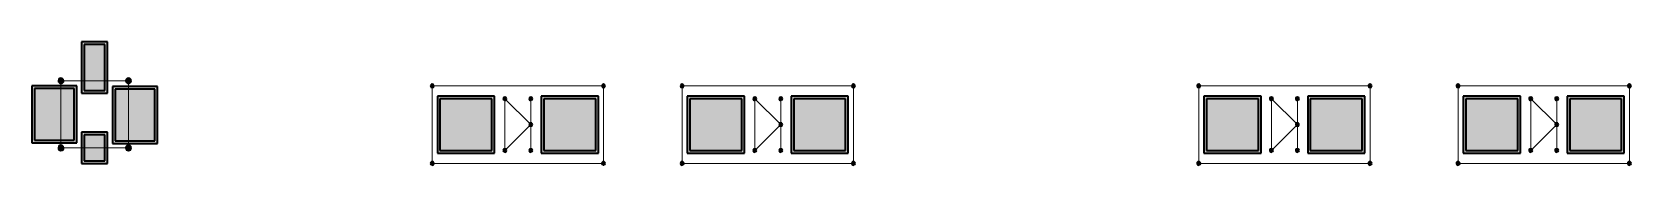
# Model space of a CAD drawing. Extents: x 219 to 547, y 65 to 70.
# Drawn here: x 282.6 to 344.2, y 65 to 69.7 of the extents above; entities that cross this region are included whole.
import ezdxf

# ---------------------------------------------------------------- set-up
doc = ezdxf.new("R2010")
doc.units = 0

msp = doc.modelspace()

# ---------------------------------------------------------------- linework, layer by layer
at = {"color": 216, "lineweight": 35, "ltscale": 0.02508}
for p, q in [((285.533, 69.723), (284.53, 69.723)), ((284.53, 67.742), (285.533, 67.742)), ((285.533, 66.226), (284.53, 66.226)), ((284.53, 65.023), (285.533, 65.023))]:
    msp.add_line(p, q, dxfattribs=at)
at = {"color": 216, "lineweight": 35, "ltscale": 0.04953}
for p, q in [((284.53, 69.723), (284.53, 67.742)), ((285.533, 67.742), (285.533, 69.723))]:
    msp.add_line(p, q, dxfattribs=at)
at = {"color": 1, "lineweight": 35, "ltscale": 0.02}
for p, q in [((285.431, 69.621), (284.631, 69.621)), ((284.631, 67.843), (285.431, 67.843)), ((285.431, 66.124), (284.631, 66.124)), ((284.631, 65.124), (285.431, 65.124))]:
    msp.add_line(p, q, dxfattribs=at)
at = {"color": 1, "lineweight": 35, "ltscale": 0.04445}
for p, q in [((284.631, 69.621), (284.631, 67.843)), ((285.431, 67.843), (285.431, 69.621))]:
    msp.add_line(p, q, dxfattribs=at)
at = {"color": 8, "lineweight": 35, "ltscale": 0.02}
for p, q in [((285.431, 69.621), (284.631, 69.621)), ((284.631, 67.843), (285.431, 67.843)), ((285.431, 66.124), (284.631, 66.124)), ((284.631, 65.124), (285.431, 65.124))]:
    msp.add_line(p, q, dxfattribs=at)
at = {"color": 8, "lineweight": 35, "ltscale": 0.04445}
for p, q in [((284.631, 69.621), (284.631, 67.843)), ((285.431, 67.843), (285.431, 69.621))]:
    msp.add_line(p, q, dxfattribs=at)
at = {"color": 216, "lineweight": 35, "ltscale": 0.04318}
for p, q in [((284.346, 68.021), (282.618, 68.021)), ((287.454, 67.996), (285.726, 67.996)), ((282.618, 65.818), (284.346, 65.818)), ((285.726, 65.793), (287.454, 65.793))]:
    msp.add_line(p, q, dxfattribs=at)
at = {"color": 216, "lineweight": 35, "ltscale": 0.05508}
for p, q in [((282.618, 68.021), (282.618, 65.818)), ((284.346, 65.818), (284.346, 68.021)), ((285.726, 67.996), (285.726, 65.793)), ((287.454, 65.793), (287.454, 67.996)), ((300.44, 67.624), (298.237, 67.624)), ((298.237, 67.624), (298.237, 65.421)), ((300.44, 65.421), (300.44, 67.624)), ((304.44, 67.624), (302.237, 67.624)), ((302.237, 67.624), (302.237, 65.421)), ((304.44, 65.421), (304.44, 67.624)), ((310.07, 67.624), (307.866, 67.624)), ((307.866, 67.624), (307.866, 65.421)), ((310.07, 65.421), (310.07, 67.624)), ((314.07, 67.624), (311.866, 67.624)), ((311.866, 67.624), (311.866, 65.421)), ((314.07, 65.421), (314.07, 67.624)), ((329.972, 67.624), (327.769, 67.624)), ((327.769, 67.624), (327.769, 65.421)), ((329.972, 65.421), (329.972, 67.624)), ((333.972, 67.624), (331.769, 67.624)), ((331.769, 67.624), (331.769, 65.421)), ((333.972, 65.421), (333.972, 67.624)), ((339.965, 67.624), (337.762, 67.624)), ((337.762, 67.624), (337.762, 65.421)), ((339.965, 65.421), (339.965, 67.624)), ((343.965, 67.624), (341.762, 67.624)), ((341.762, 67.624), (341.762, 65.421)), ((343.965, 65.421), (343.965, 67.624)), ((298.237, 65.421), (300.44, 65.421)), ((302.237, 65.421), (304.44, 65.421)), ((307.866, 65.421), (310.07, 65.421)), ((311.866, 65.421), (314.07, 65.421)), ((327.769, 65.421), (329.972, 65.421)), ((331.769, 65.421), (333.972, 65.421)), ((337.762, 65.421), (339.965, 65.421)), ((341.762, 65.421), (343.965, 65.421))]:
    msp.add_line(p, q, dxfattribs=at)
at = {"color": 1, "lineweight": 35, "ltscale": 0.0381}
for p, q in [((284.244, 67.92), (282.72, 67.92)), ((287.352, 67.894), (285.828, 67.894)), ((282.72, 65.92), (284.244, 65.92)), ((285.828, 65.894), (287.352, 65.894))]:
    msp.add_line(p, q, dxfattribs=at)
at = {"color": 1, "lineweight": 35, "ltscale": 0.05}
for p, q in [((282.72, 67.92), (282.72, 65.92)), ((284.244, 65.92), (284.244, 67.92)), ((285.828, 67.894), (285.828, 65.894)), ((287.352, 65.894), (287.352, 67.894)), ((300.338, 67.523), (298.338, 67.523)), ((298.338, 67.523), (298.338, 65.523)), ((300.338, 65.523), (300.338, 67.523)), ((304.338, 67.523), (302.338, 67.523)), ((302.338, 67.523), (302.338, 65.523)), ((304.338, 65.523), (304.338, 67.523)), ((309.968, 67.523), (307.968, 67.523)), ((307.968, 67.523), (307.968, 65.523)), ((309.968, 65.523), (309.968, 67.523)), ((313.968, 67.523), (311.968, 67.523)), ((311.968, 67.523), (311.968, 65.523)), ((313.968, 65.523), (313.968, 67.523)), ((329.871, 67.523), (327.871, 67.523)), ((327.871, 67.523), (327.871, 65.523)), ((329.871, 65.523), (329.871, 67.523)), ((333.871, 67.523), (331.871, 67.523)), ((331.871, 67.523), (331.871, 65.523)), ((333.871, 65.523), (333.871, 67.523)), ((339.863, 67.523), (337.863, 67.523)), ((337.863, 67.523), (337.863, 65.523)), ((339.863, 65.523), (339.863, 67.523)), ((343.863, 67.523), (341.863, 67.523)), ((341.863, 67.523), (341.863, 65.523)), ((343.863, 65.523), (343.863, 67.523)), ((298.338, 65.523), (300.338, 65.523)), ((302.338, 65.523), (304.338, 65.523)), ((307.968, 65.523), (309.968, 65.523)), ((311.968, 65.523), (313.968, 65.523)), ((327.871, 65.523), (329.871, 65.523)), ((331.871, 65.523), (333.871, 65.523)), ((337.863, 65.523), (339.863, 65.523)), ((341.863, 65.523), (343.863, 65.523))]:
    msp.add_line(p, q, dxfattribs=at)
at = {"color": 8, "lineweight": 35, "ltscale": 0.0381}
for p, q in [((284.244, 67.92), (282.72, 67.92)), ((287.352, 67.894), (285.828, 67.894)), ((282.72, 65.92), (284.244, 65.92)), ((285.828, 65.894), (287.352, 65.894))]:
    msp.add_line(p, q, dxfattribs=at)
at = {"color": 8, "lineweight": 35, "ltscale": 0.05}
for p, q in [((282.72, 67.92), (282.72, 65.92)), ((284.244, 65.92), (284.244, 67.92)), ((285.828, 67.894), (285.828, 65.894)), ((287.352, 65.894), (287.352, 67.894)), ((300.338, 67.523), (298.338, 67.523)), ((298.338, 67.523), (298.338, 65.523)), ((300.338, 65.523), (300.338, 67.523)), ((304.338, 67.523), (302.338, 67.523)), ((302.338, 67.523), (302.338, 65.523)), ((304.338, 65.523), (304.338, 67.523)), ((309.968, 67.523), (307.968, 67.523)), ((307.968, 67.523), (307.968, 65.523)), ((309.968, 65.523), (309.968, 67.523)), ((313.968, 67.523), (311.968, 67.523)), ((311.968, 67.523), (311.968, 65.523)), ((313.968, 65.523), (313.968, 67.523)), ((329.871, 67.523), (327.871, 67.523)), ((327.871, 67.523), (327.871, 65.523)), ((329.871, 65.523), (329.871, 67.523)), ((333.871, 67.523), (331.871, 67.523)), ((331.871, 67.523), (331.871, 65.523)), ((333.871, 65.523), (333.871, 67.523)), ((339.863, 67.523), (337.863, 67.523)), ((337.863, 67.523), (337.863, 65.523)), ((339.863, 65.523), (339.863, 67.523)), ((343.863, 67.523), (341.863, 67.523)), ((341.863, 67.523), (341.863, 65.523)), ((343.863, 65.523), (343.863, 67.523)), ((298.338, 65.523), (300.338, 65.523)), ((302.338, 65.523), (304.338, 65.523)), ((307.968, 65.523), (309.968, 65.523)), ((311.968, 65.523), (313.968, 65.523)), ((327.871, 65.523), (329.871, 65.523)), ((331.871, 65.523), (333.871, 65.523)), ((337.863, 65.523), (339.863, 65.523)), ((341.863, 65.523), (343.863, 65.523))]:
    msp.add_line(p, q, dxfattribs=at)
at = {"color": 2, "lineweight": 35, "ltscale": 0.002541}
for p, q in [((283.736, 68.224), (283.634, 68.224)), ((283.634, 68.224), (283.736, 68.224)), ((283.736, 68.224), (283.634, 68.224)), ((283.634, 68.224), (283.736, 68.224)), ((286.438, 68.224), (286.336, 68.224)), ((286.336, 68.224), (286.438, 68.224)), ((286.438, 68.224), (286.336, 68.224)), ((286.336, 68.224), (286.438, 68.224)), ((283.736, 65.624), (283.634, 65.624)), ((283.634, 65.624), (283.736, 65.624)), ((283.736, 65.624), (283.634, 65.624)), ((283.634, 65.624), (283.736, 65.624)), ((286.438, 65.624), (286.336, 65.624)), ((286.336, 65.624), (286.438, 65.624)), ((286.438, 65.624), (286.336, 65.624)), ((286.336, 65.624), (286.438, 65.624))]:
    msp.add_line(p, q, dxfattribs=at)
at = {"color": 2, "lineweight": 13, "ltscale": 0.065}
for p, q in [((283.736, 65.624), (283.736, 68.224)), ((286.336, 65.624), (286.336, 68.224))]:
    msp.add_line(p, q, dxfattribs=at)
at = {"color": 2, "lineweight": 35, "ltscale": 0.00254}
for p, q in [((283.838, 68.224), (283.736, 68.224)), ((283.736, 68.224), (283.838, 68.224)), ((283.838, 68.224), (283.736, 68.224)), ((283.736, 68.224), (283.838, 68.224)), ((286.336, 68.224), (286.234, 68.224)), ((286.234, 68.224), (286.336, 68.224)), ((286.336, 68.224), (286.234, 68.224)), ((286.234, 68.224), (286.336, 68.224)), ((283.838, 65.624), (283.736, 65.624)), ((283.736, 65.624), (283.838, 65.624)), ((283.838, 65.624), (283.736, 65.624)), ((283.736, 65.624), (283.838, 65.624)), ((286.336, 65.624), (286.234, 65.624)), ((286.234, 65.624), (286.336, 65.624)), ((286.336, 65.624), (286.234, 65.624)), ((286.234, 65.624), (286.336, 65.624))]:
    msp.add_line(p, q, dxfattribs=at)
at = {"color": 2, "lineweight": 13, "ltscale": 0.064999}
for p, q in [((286.336, 68.224), (283.736, 68.224)), ((286.336, 65.624), (283.736, 65.624))]:
    msp.add_line(p, q, dxfattribs=at)
at = {"color": 2, "lineweight": 35, "ltscale": 0.001588}
for p, q in [((298.038, 68.023), (297.975, 68.023)), ((297.975, 68.023), (298.038, 68.023)), ((298.038, 68.023), (297.975, 68.023)), ((297.975, 68.023), (298.038, 68.023)), ((304.638, 68.023), (304.575, 68.023)), ((304.575, 68.023), (304.638, 68.023)), ((304.638, 68.023), (304.575, 68.023)), ((304.575, 68.023), (304.638, 68.023)), ((304.702, 68.023), (304.638, 68.023)), ((304.638, 68.023), (304.702, 68.023)), ((304.702, 68.023), (304.638, 68.023)), ((304.638, 68.023), (304.702, 68.023)), ((307.668, 68.023), (307.605, 68.023)), ((307.605, 68.023), (307.668, 68.023)), ((307.668, 68.023), (307.605, 68.023)), ((307.605, 68.023), (307.668, 68.023)), ((314.268, 68.023), (314.205, 68.023)), ((314.205, 68.023), (314.268, 68.023)), ((314.268, 68.023), (314.205, 68.023)), ((314.205, 68.023), (314.268, 68.023)), ((314.332, 68.023), (314.268, 68.023)), ((314.268, 68.023), (314.332, 68.023)), ((314.332, 68.023), (314.268, 68.023)), ((314.268, 68.023), (314.332, 68.023)), ((327.571, 68.023), (327.507, 68.023)), ((327.507, 68.023), (327.571, 68.023)), ((327.571, 68.023), (327.507, 68.023)), ((327.507, 68.023), (327.571, 68.023)), ((334.171, 68.023), (334.107, 68.023)), ((334.107, 68.023), (334.171, 68.023)), ((334.171, 68.023), (334.107, 68.023)), ((334.107, 68.023), (334.171, 68.023)), ((334.234, 68.023), (334.171, 68.023)), ((334.171, 68.023), (334.234, 68.023)), ((334.234, 68.023), (334.171, 68.023)), ((334.171, 68.023), (334.234, 68.023)), ((337.563, 68.023), (337.5, 68.023)), ((337.5, 68.023), (337.563, 68.023)), ((337.563, 68.023), (337.5, 68.023)), ((337.5, 68.023), (337.563, 68.023)), ((344.163, 68.023), (344.1, 68.023)), ((344.1, 68.023), (344.163, 68.023)), ((344.163, 68.023), (344.1, 68.023)), ((344.1, 68.023), (344.163, 68.023)), ((344.227, 68.023), (344.163, 68.023)), ((344.163, 68.023), (344.227, 68.023)), ((344.227, 68.023), (344.163, 68.023)), ((344.163, 68.023), (344.227, 68.023)), ((300.838, 67.523), (300.775, 67.523)), ((300.775, 67.523), (300.838, 67.523)), ((300.838, 67.523), (300.775, 67.523)), ((300.775, 67.523), (300.838, 67.523)), ((300.902, 67.523), (300.838, 67.523)), ((300.838, 67.523), (300.902, 67.523)), ((300.902, 67.523), (300.838, 67.523)), ((300.838, 67.523), (300.902, 67.523)), ((301.838, 67.523), (301.775, 67.523)), ((301.775, 67.523), (301.838, 67.523)), ((301.902, 67.523), (301.838, 67.523)), ((301.838, 67.523), (301.902, 67.523)), ((310.468, 67.523), (310.405, 67.523)), ((310.405, 67.523), (310.468, 67.523)), ((310.468, 67.523), (310.405, 67.523)), ((310.405, 67.523), (310.468, 67.523)), ((310.532, 67.523), (310.468, 67.523)), ((310.468, 67.523), (310.532, 67.523)), ((310.532, 67.523), (310.468, 67.523)), ((310.468, 67.523), (310.532, 67.523)), ((311.468, 67.523), (311.405, 67.523)), ((311.405, 67.523), (311.468, 67.523)), ((311.532, 67.523), (311.468, 67.523)), ((311.468, 67.523), (311.532, 67.523)), ((330.371, 67.523), (330.307, 67.523)), ((330.307, 67.523), (330.371, 67.523)), ((330.371, 67.523), (330.307, 67.523)), ((330.307, 67.523), (330.371, 67.523)), ((330.434, 67.523), (330.371, 67.523)), ((330.371, 67.523), (330.434, 67.523)), ((330.434, 67.523), (330.371, 67.523)), ((330.371, 67.523), (330.434, 67.523)), ((331.371, 67.523), (331.307, 67.523)), ((331.307, 67.523), (331.371, 67.523)), ((331.434, 67.523), (331.371, 67.523)), ((331.371, 67.523), (331.434, 67.523)), ((340.363, 67.523), (340.3, 67.523)), ((340.3, 67.523), (340.363, 67.523)), ((340.363, 67.523), (340.3, 67.523)), ((340.3, 67.523), (340.363, 67.523)), ((340.427, 67.523), (340.363, 67.523)), ((340.363, 67.523), (340.427, 67.523)), ((340.427, 67.523), (340.363, 67.523)), ((340.363, 67.523), (340.427, 67.523)), ((341.363, 67.523), (341.3, 67.523)), ((341.3, 67.523), (341.363, 67.523)), ((341.427, 67.523), (341.363, 67.523)), ((341.363, 67.523), (341.427, 67.523)), ((301.838, 66.523), (301.775, 66.523)), ((301.775, 66.523), (301.838, 66.523)), ((301.838, 66.523), (301.775, 66.523)), ((301.775, 66.523), (301.838, 66.523)), ((301.902, 66.523), (301.838, 66.523)), ((301.838, 66.523), (301.902, 66.523)), ((301.902, 66.523), (301.838, 66.523)), ((301.838, 66.523), (301.902, 66.523)), ((311.468, 66.523), (311.405, 66.523)), ((311.405, 66.523), (311.468, 66.523)), ((311.468, 66.523), (311.405, 66.523)), ((311.405, 66.523), (311.468, 66.523)), ((311.532, 66.523), (311.468, 66.523)), ((311.468, 66.523), (311.532, 66.523)), ((311.532, 66.523), (311.468, 66.523)), ((311.468, 66.523), (311.532, 66.523)), ((331.371, 66.523), (331.307, 66.523)), ((331.307, 66.523), (331.371, 66.523)), ((331.371, 66.523), (331.307, 66.523)), ((331.307, 66.523), (331.371, 66.523)), ((331.434, 66.523), (331.371, 66.523)), ((331.371, 66.523), (331.434, 66.523)), ((331.434, 66.523), (331.371, 66.523)), ((331.371, 66.523), (331.434, 66.523)), ((341.363, 66.523), (341.3, 66.523)), ((341.3, 66.523), (341.363, 66.523)), ((341.363, 66.523), (341.3, 66.523)), ((341.3, 66.523), (341.363, 66.523)), ((341.427, 66.523), (341.363, 66.523)), ((341.363, 66.523), (341.427, 66.523)), ((341.427, 66.523), (341.363, 66.523)), ((341.363, 66.523), (341.427, 66.523)), ((300.838, 65.523), (300.775, 65.523)), ((300.775, 65.523), (300.838, 65.523)), ((300.838, 65.523), (300.775, 65.523)), ((300.775, 65.523), (300.838, 65.523)), ((300.902, 65.523), (300.838, 65.523)), ((300.838, 65.523), (300.902, 65.523)), ((300.902, 65.523), (300.838, 65.523)), ((300.838, 65.523), (300.902, 65.523)), ((301.838, 65.523), (301.775, 65.523)), ((301.775, 65.523), (301.838, 65.523)), ((301.902, 65.523), (301.838, 65.523)), ((301.838, 65.523), (301.902, 65.523)), ((310.468, 65.523), (310.405, 65.523)), ((310.405, 65.523), (310.468, 65.523)), ((310.468, 65.523), (310.405, 65.523)), ((310.405, 65.523), (310.468, 65.523)), ((310.532, 65.523), (310.468, 65.523)), ((310.468, 65.523), (310.532, 65.523)), ((310.532, 65.523), (310.468, 65.523)), ((310.468, 65.523), (310.532, 65.523)), ((311.468, 65.523), (311.405, 65.523)), ((311.405, 65.523), (311.468, 65.523)), ((311.532, 65.523), (311.468, 65.523)), ((311.468, 65.523), (311.532, 65.523)), ((330.371, 65.523), (330.307, 65.523)), ((330.307, 65.523), (330.371, 65.523)), ((330.371, 65.523), (330.307, 65.523)), ((330.307, 65.523), (330.371, 65.523)), ((330.434, 65.523), (330.371, 65.523)), ((330.371, 65.523), (330.434, 65.523)), ((330.434, 65.523), (330.371, 65.523)), ((330.371, 65.523), (330.434, 65.523)), ((331.371, 65.523), (331.307, 65.523)), ((331.307, 65.523), (331.371, 65.523)), ((331.434, 65.523), (331.371, 65.523)), ((331.371, 65.523), (331.434, 65.523)), ((340.363, 65.523), (340.3, 65.523)), ((340.3, 65.523), (340.363, 65.523)), ((340.363, 65.523), (340.3, 65.523)), ((340.3, 65.523), (340.363, 65.523)), ((340.427, 65.523), (340.363, 65.523)), ((340.363, 65.523), (340.427, 65.523)), ((340.427, 65.523), (340.363, 65.523)), ((340.363, 65.523), (340.427, 65.523)), ((341.363, 65.523), (341.3, 65.523)), ((341.3, 65.523), (341.363, 65.523)), ((341.427, 65.523), (341.363, 65.523)), ((341.363, 65.523), (341.427, 65.523)), ((298.038, 65.023), (297.975, 65.023)), ((297.975, 65.023), (298.038, 65.023)), ((298.038, 65.023), (297.975, 65.023)), ((297.975, 65.023), (298.038, 65.023)), ((304.638, 65.023), (304.575, 65.023)), ((304.575, 65.023), (304.638, 65.023)), ((304.638, 65.023), (304.575, 65.023)), ((304.575, 65.023), (304.638, 65.023)), ((304.702, 65.023), (304.638, 65.023)), ((304.638, 65.023), (304.702, 65.023)), ((304.702, 65.023), (304.638, 65.023)), ((304.638, 65.023), (304.702, 65.023)), ((307.668, 65.023), (307.605, 65.023)), ((307.605, 65.023), (307.668, 65.023)), ((307.668, 65.023), (307.605, 65.023)), ((307.605, 65.023), (307.668, 65.023)), ((314.268, 65.023), (314.205, 65.023)), ((314.205, 65.023), (314.268, 65.023)), ((314.268, 65.023), (314.205, 65.023)), ((314.205, 65.023), (314.268, 65.023)), ((314.332, 65.023), (314.268, 65.023)), ((314.268, 65.023), (314.332, 65.023)), ((314.332, 65.023), (314.268, 65.023)), ((314.268, 65.023), (314.332, 65.023)), ((327.571, 65.023), (327.507, 65.023)), ((327.507, 65.023), (327.571, 65.023)), ((327.571, 65.023), (327.507, 65.023)), ((327.507, 65.023), (327.571, 65.023)), ((334.171, 65.023), (334.107, 65.023)), ((334.107, 65.023), (334.171, 65.023)), ((334.171, 65.023), (334.107, 65.023)), ((334.107, 65.023), (334.171, 65.023)), ((334.234, 65.023), (334.171, 65.023)), ((334.171, 65.023), (334.234, 65.023)), ((334.234, 65.023), (334.171, 65.023)), ((334.171, 65.023), (334.234, 65.023)), ((337.563, 65.023), (337.5, 65.023)), ((337.5, 65.023), (337.563, 65.023)), ((337.563, 65.023), (337.5, 65.023)), ((337.5, 65.023), (337.563, 65.023)), ((344.163, 65.023), (344.1, 65.023)), ((344.1, 65.023), (344.163, 65.023)), ((344.163, 65.023), (344.1, 65.023)), ((344.1, 65.023), (344.163, 65.023)), ((344.227, 65.023), (344.163, 65.023)), ((344.163, 65.023), (344.227, 65.023)), ((344.227, 65.023), (344.163, 65.023)), ((344.163, 65.023), (344.227, 65.023))]:
    msp.add_line(p, q, dxfattribs=at)
at = {"color": 2, "lineweight": 13, "ltscale": 0.075}
for p, q in [((298.038, 68.023), (298.038, 65.023)), ((304.638, 68.023), (304.638, 65.023)), ((307.668, 68.023), (307.668, 65.023)), ((314.268, 68.023), (314.268, 65.023)), ((327.571, 68.023), (327.571, 65.023)), ((334.171, 68.023), (334.171, 65.023)), ((337.563, 65.023), (337.563, 68.023)), ((344.163, 65.023), (344.163, 68.023))]:
    msp.add_line(p, q, dxfattribs=at)
at = {"color": 2, "lineweight": 35, "ltscale": 0.001587}
for p, q in [((298.102, 68.023), (298.038, 68.023)), ((298.038, 68.023), (298.102, 68.023)), ((298.102, 68.023), (298.038, 68.023)), ((298.038, 68.023), (298.102, 68.023)), ((307.732, 68.023), (307.668, 68.023)), ((307.668, 68.023), (307.732, 68.023)), ((307.732, 68.023), (307.668, 68.023)), ((307.668, 68.023), (307.732, 68.023)), ((327.634, 68.023), (327.571, 68.023)), ((327.571, 68.023), (327.634, 68.023)), ((327.634, 68.023), (327.571, 68.023)), ((327.571, 68.023), (327.634, 68.023)), ((337.627, 68.023), (337.563, 68.023)), ((337.563, 68.023), (337.627, 68.023)), ((337.627, 68.023), (337.563, 68.023)), ((337.563, 68.023), (337.627, 68.023)), ((298.102, 65.023), (298.038, 65.023)), ((298.038, 65.023), (298.102, 65.023)), ((298.102, 65.023), (298.038, 65.023)), ((298.038, 65.023), (298.102, 65.023)), ((307.732, 65.023), (307.668, 65.023)), ((307.668, 65.023), (307.732, 65.023)), ((307.732, 65.023), (307.668, 65.023)), ((307.668, 65.023), (307.732, 65.023)), ((327.634, 65.023), (327.571, 65.023)), ((327.571, 65.023), (327.634, 65.023)), ((327.634, 65.023), (327.571, 65.023)), ((327.571, 65.023), (327.634, 65.023)), ((337.627, 65.023), (337.563, 65.023)), ((337.563, 65.023), (337.627, 65.023)), ((337.627, 65.023), (337.563, 65.023)), ((337.563, 65.023), (337.627, 65.023))]:
    msp.add_line(p, q, dxfattribs=at)
at = {"color": 2, "lineweight": 13, "ltscale": 0.164999}
for p, q in [((304.638, 68.023), (298.038, 68.023)), ((307.668, 68.023), (314.268, 68.023)), ((334.171, 68.023), (327.571, 68.023)), ((337.563, 68.023), (344.163, 68.023)), ((304.638, 65.023), (298.038, 65.023)), ((307.668, 65.023), (314.268, 65.023)), ((334.171, 65.023), (327.571, 65.023)), ((337.563, 65.023), (344.163, 65.023))]:
    msp.add_line(p, q, dxfattribs=at)
at = {"color": 2, "lineweight": 13, "ltscale": 0.05}
for p, q in [((300.838, 67.523), (300.838, 65.523)), ((301.838, 67.523), (301.838, 65.523)), ((310.468, 67.523), (310.468, 65.523)), ((311.468, 67.523), (311.468, 65.523)), ((330.371, 67.523), (330.371, 65.523)), ((331.371, 67.523), (331.371, 65.523)), ((340.363, 65.523), (340.363, 67.523)), ((341.363, 65.523), (341.363, 67.523))]:
    msp.add_line(p, q, dxfattribs=at)
at = {"color": 2, "lineweight": 13, "ltscale": 0.035355}
for p, q in [((301.838, 66.523), (300.838, 67.523)), ((310.468, 67.523), (311.468, 66.523)), ((331.371, 66.523), (330.371, 67.523)), ((340.363, 67.523), (341.363, 66.523)), ((301.838, 66.523), (300.838, 65.523)), ((311.468, 66.523), (310.468, 65.523)), ((331.371, 66.523), (330.371, 65.523)), ((340.363, 65.523), (341.363, 66.523))]:
    msp.add_line(p, q, dxfattribs=at)
at = {"color": 216, "lineweight": 35, "ltscale": 0.03008}
for p, q in [((284.53, 66.226), (284.53, 65.023)), ((285.533, 65.023), (285.533, 66.226))]:
    msp.add_line(p, q, dxfattribs=at)
at = {"color": 1, "lineweight": 35, "ltscale": 0.025}
for p, q in [((284.631, 66.124), (284.631, 65.124)), ((285.431, 65.124), (285.431, 66.124))]:
    msp.add_line(p, q, dxfattribs=at)
at = {"color": 8, "lineweight": 35, "ltscale": 0.025}
for p, q in [((284.631, 66.124), (284.631, 65.124)), ((285.431, 65.124), (285.431, 66.124))]:
    msp.add_line(p, q, dxfattribs=at)
at = {"color": 2, "lineweight": 35}
for centre, radius, start, end in [((283.736, 68.224), 0.102, 0, 180.00001), ((283.736, 68.224), 0.102, 0, 180.00001), ((283.736, 68.224), 0.102, 180.00001, 360), ((283.736, 68.224), 0.102, 180.00001, 360), ((286.336, 68.224), 0.102, 0, 180.00001), ((286.336, 68.224), 0.102, 0, 180.00001), ((286.336, 68.224), 0.102, 180.00001, 360), ((286.336, 68.224), 0.102, 180.00001, 360), ((298.038, 68.023), 0.0635, 0, 180.00001), ((298.038, 68.023), 0.0635, 0, 180.00001), ((298.038, 68.023), 0.0635, 180.00001, 360), ((298.038, 68.023), 0.0635, 180.00001, 360), ((304.638, 68.023), 0.0635, 0, 180.00001), ((304.638, 68.023), 0.0635, 0, 180.00001), ((304.638, 68.023), 0.0635, 180.00001, 360), ((304.638, 68.023), 0.0635, 180.00001, 360), ((307.668, 68.023), 0.0635, 0, 180.00001), ((307.668, 68.023), 0.0635, 0, 180.00001), ((307.668, 68.023), 0.0635, 180.00001, 360), ((307.668, 68.023), 0.0635, 180.00001, 360), ((314.268, 68.023), 0.0635, 0, 180.00001), ((314.268, 68.023), 0.0635, 0, 180.00001), ((314.268, 68.023), 0.0635, 180.00001, 360), ((314.268, 68.023), 0.0635, 180.00001, 360), ((327.571, 68.023), 0.0635, 0, 180.00001), ((327.571, 68.023), 0.0635, 0, 180.00001), ((327.571, 68.023), 0.0635, 180.00001, 360), ((327.571, 68.023), 0.0635, 180.00001, 360), ((334.171, 68.023), 0.0635, 0, 180.00001), ((334.171, 68.023), 0.0635, 0, 180.00001), ((334.171, 68.023), 0.0635, 180.00001, 360), ((334.171, 68.023), 0.0635, 180.00001, 360), ((337.563, 68.023), 0.0635, 0, 180.00001), ((337.563, 68.023), 0.0635, 0, 180.00001), ((337.563, 68.023), 0.0635, 180.00001, 360), ((337.563, 68.023), 0.0635, 180.00001, 360), ((344.163, 68.023), 0.0635, 0, 180.00001), ((344.163, 68.023), 0.0635, 0, 180.00001), ((344.163, 68.023), 0.0635, 180.00001, 360), ((344.163, 68.023), 0.0635, 180.00001, 360), ((300.838, 67.523), 0.0635, 0, 180.00001), ((300.838, 67.523), 0.0635, 0, 180.00001), ((300.838, 67.523), 0.0635, 180.00001, 360), ((300.838, 67.523), 0.0635, 180.00001, 360), ((301.838, 67.523), 0.0635, 0, 180.00001), ((301.838, 67.523), 0.0635, 180.00001, 360), ((310.468, 67.523), 0.0635, 0, 180.00001), ((310.468, 67.523), 0.0635, 0, 180.00001), ((310.468, 67.523), 0.0635, 180.00001, 360), ((310.468, 67.523), 0.0635, 180.00001, 360), ((311.468, 67.523), 0.0635, 0, 180.00001), ((311.468, 67.523), 0.0635, 180.00001, 360), ((330.371, 67.523), 0.0635, 0, 180.00001), ((330.371, 67.523), 0.0635, 0, 180.00001), ((330.371, 67.523), 0.0635, 180.00001, 360), ((330.371, 67.523), 0.0635, 180.00001, 360), ((331.371, 67.523), 0.0635, 0, 180.00001), ((331.371, 67.523), 0.0635, 180.00001, 360), ((340.363, 67.523), 0.0635, 0, 180.00001), ((340.363, 67.523), 0.0635, 0, 180.00001), ((340.363, 67.523), 0.0635, 180.00001, 360), ((340.363, 67.523), 0.0635, 180.00001, 360), ((341.363, 67.523), 0.0635, 0, 180.00001), ((341.363, 67.523), 0.0635, 180.00001, 360), ((301.838, 66.523), 0.0635, 0, 180.00001), ((301.838, 66.523), 0.0635, 0, 180.00001), ((311.468, 66.523), 0.0635, 0, 180.00001), ((311.468, 66.523), 0.0635, 0, 180.00001), ((331.371, 66.523), 0.0635, 0, 180.00001), ((331.371, 66.523), 0.0635, 0, 180.00001), ((341.363, 66.523), 0.0635, 0, 180.00001), ((341.363, 66.523), 0.0635, 0, 180.00001), ((301.838, 66.523), 0.0635, 180.00001, 0.00001), ((301.838, 66.523), 0.0635, 180.00001, 0.00001), ((311.468, 66.523), 0.0635, 180.00001, 0.00001), ((311.468, 66.523), 0.0635, 180.00001, 0.00001), ((331.371, 66.523), 0.0635, 180.00001, 0.00001), ((331.371, 66.523), 0.0635, 180.00001, 0.00001), ((341.363, 66.523), 0.0635, 180.00001, 0.00001), ((341.363, 66.523), 0.0635, 180.00001, 0.00001), ((283.736, 65.624), 0.102, 0, 180.00001), ((283.736, 65.624), 0.102, 0, 180.00001), ((283.736, 65.624), 0.102, 180.00001, 360), ((283.736, 65.624), 0.102, 180.00001, 360), ((286.336, 65.624), 0.102, 0, 180.00001), ((286.336, 65.624), 0.102, 0, 180.00001), ((286.336, 65.624), 0.102, 180.00001, 360), ((286.336, 65.624), 0.102, 180.00001, 360), ((300.838, 65.523), 0.0635, 0, 180.00001), ((300.838, 65.523), 0.0635, 0, 180.00001), ((300.838, 65.523), 0.0635, 180.00001, 360), ((300.838, 65.523), 0.0635, 180.00001, 360), ((301.838, 65.523), 0.0635, 0, 180.00001), ((301.838, 65.523), 0.0635, 180.00001, 360), ((310.468, 65.523), 0.0635, 0, 180.00001), ((310.468, 65.523), 0.0635, 0, 180.00001), ((310.468, 65.523), 0.0635, 180.00001, 360), ((310.468, 65.523), 0.0635, 180.00001, 360), ((311.468, 65.523), 0.0635, 0, 180.00001), ((311.468, 65.523), 0.0635, 180.00001, 360), ((330.371, 65.523), 0.0635, 0, 180.00001), ((330.371, 65.523), 0.0635, 0, 180.00001), ((330.371, 65.523), 0.0635, 180.00001, 360), ((330.371, 65.523), 0.0635, 180.00001, 360), ((331.371, 65.523), 0.0635, 0, 180.00001), ((331.371, 65.523), 0.0635, 180.00001, 360), ((340.363, 65.523), 0.0635, 0, 180.00001), ((340.363, 65.523), 0.0635, 0, 180.00001), ((340.363, 65.523), 0.0635, 180.00001, 360), ((340.363, 65.523), 0.0635, 180.00001, 360), ((341.363, 65.523), 0.0635, 0, 180.00001), ((341.363, 65.523), 0.0635, 180.00001, 360), ((298.038, 65.023), 0.0635, 0, 180.00001), ((298.038, 65.023), 0.0635, 0, 180.00001), ((298.038, 65.023), 0.0635, 180.00001, 360), ((298.038, 65.023), 0.0635, 180.00001, 360), ((304.638, 65.023), 0.0635, 0, 180.00001), ((304.638, 65.023), 0.0635, 0, 180.00001), ((304.638, 65.023), 0.0635, 180.00001, 360), ((304.638, 65.023), 0.0635, 180.00001, 360), ((307.668, 65.023), 0.0635, 0, 180.00001), ((307.668, 65.023), 0.0635, 0, 180.00001), ((307.668, 65.023), 0.0635, 180.00001, 360), ((307.668, 65.023), 0.0635, 180.00001, 360), ((314.268, 65.023), 0.0635, 0, 180.00001), ((314.268, 65.023), 0.0635, 0, 180.00001), ((314.268, 65.023), 0.0635, 180.00001, 360), ((314.268, 65.023), 0.0635, 180.00001, 360), ((327.571, 65.023), 0.0635, 0, 180.00001), ((327.571, 65.023), 0.0635, 0, 180.00001), ((327.571, 65.023), 0.0635, 180.00001, 360), ((327.571, 65.023), 0.0635, 180.00001, 360), ((334.171, 65.023), 0.0635, 0, 180.00001), ((334.171, 65.023), 0.0635, 0, 180.00001), ((334.171, 65.023), 0.0635, 180.00001, 360), ((334.171, 65.023), 0.0635, 180.00001, 360), ((337.563, 65.023), 0.0635, 0, 180.00001), ((337.563, 65.023), 0.0635, 0, 180.00001), ((337.563, 65.023), 0.0635, 180.00001, 360), ((337.563, 65.023), 0.0635, 180.00001, 360), ((344.163, 65.023), 0.0635, 0, 180.00001), ((344.163, 65.023), 0.0635, 0, 180.00001), ((344.163, 65.023), 0.0635, 180.00001, 360), ((344.163, 65.023), 0.0635, 180.00001, 360)]:
    msp.add_arc(centre, radius, start, end, dxfattribs=at)
at = {"color": 216, "lineweight": 5}
for points in [[(285.533, 69.723), (284.53, 69.723), (285.533, 67.742), (284.53, 67.742)], [(284.346, 65.818), (284.346, 68.021), (282.618, 65.818), (282.618, 68.021)], [(287.454, 65.793), (287.454, 67.996), (285.726, 65.793), (285.726, 67.996)], [(298.237, 65.421), (300.44, 65.421), (298.237, 67.624), (300.44, 67.624)], [(302.237, 65.421), (304.44, 65.421), (302.237, 67.624), (304.44, 67.624)], [(307.866, 65.421), (310.07, 65.421), (307.866, 67.624), (310.07, 67.624)], [(311.866, 65.421), (314.07, 65.421), (311.866, 67.624), (314.07, 67.624)], [(327.769, 65.421), (329.972, 65.421), (327.769, 67.624), (329.972, 67.624)], [(331.769, 65.421), (333.972, 65.421), (331.769, 67.624), (333.972, 67.624)], [(337.762, 65.421), (339.965, 65.421), (337.762, 67.624), (339.965, 67.624)], [(341.762, 65.421), (343.965, 65.421), (341.762, 67.624), (343.965, 67.624)], [(285.533, 66.226), (284.53, 66.226), (285.533, 65.023), (284.53, 65.023)]]:
    msp.add_solid(points, dxfattribs=at)
at = {"color": 1, "lineweight": 5}
for points in [[(285.431, 69.621), (284.631, 69.621), (285.431, 67.843), (284.631, 67.843)], [(284.244, 65.92), (284.244, 67.92), (282.72, 65.92), (282.72, 67.92)], [(287.352, 65.894), (287.352, 67.894), (285.828, 65.894), (285.828, 67.894)], [(298.338, 65.523), (300.338, 65.523), (298.338, 67.523), (300.338, 67.523)], [(302.338, 65.523), (304.338, 65.523), (302.338, 67.523), (304.338, 67.523)], [(307.968, 65.523), (309.968, 65.523), (307.968, 67.523), (309.968, 67.523)], [(311.968, 65.523), (313.968, 65.523), (311.968, 67.523), (313.968, 67.523)], [(327.871, 65.523), (329.871, 65.523), (327.871, 67.523), (329.871, 67.523)], [(331.871, 65.523), (333.871, 65.523), (331.871, 67.523), (333.871, 67.523)], [(337.863, 65.523), (339.863, 65.523), (337.863, 67.523), (339.863, 67.523)], [(341.863, 65.523), (343.863, 65.523), (341.863, 67.523), (343.863, 67.523)], [(285.431, 66.124), (284.631, 66.124), (285.431, 65.124), (284.631, 65.124)]]:
    msp.add_solid(points, dxfattribs=at)
at = {"color": 8, "lineweight": 5}
for points in [[(285.431, 69.621), (284.631, 69.621), (285.431, 67.843), (284.631, 67.843)], [(284.244, 65.92), (284.244, 67.92), (282.72, 65.92), (282.72, 67.92)], [(287.352, 65.894), (287.352, 67.894), (285.828, 65.894), (285.828, 67.894)], [(298.338, 65.523), (300.338, 65.523), (298.338, 67.523), (300.338, 67.523)], [(302.338, 65.523), (304.338, 65.523), (302.338, 67.523), (304.338, 67.523)], [(307.968, 65.523), (309.968, 65.523), (307.968, 67.523), (309.968, 67.523)], [(311.968, 65.523), (313.968, 65.523), (311.968, 67.523), (313.968, 67.523)], [(327.871, 65.523), (329.871, 65.523), (327.871, 67.523), (329.871, 67.523)], [(331.871, 65.523), (333.871, 65.523), (331.871, 67.523), (333.871, 67.523)], [(337.863, 65.523), (339.863, 65.523), (337.863, 67.523), (339.863, 67.523)], [(341.863, 65.523), (343.863, 65.523), (341.863, 67.523), (343.863, 67.523)], [(285.431, 66.124), (284.631, 66.124), (285.431, 65.124), (284.631, 65.124)]]:
    msp.add_solid(points, dxfattribs=at)
at = {"color": 2, "lineweight": 5}
for points in [[(283.838, 68.224), (283.664, 68.296), (283.736, 68.224), (283.634, 68.224)], [(283.838, 68.224), (283.664, 68.296), (283.736, 68.224), (283.634, 68.224)], [(283.634, 68.224), (283.664, 68.152), (283.808, 68.152), (283.736, 68.123)], [(283.634, 68.224), (283.808, 68.152), (283.736, 68.224), (283.838, 68.224)], [(283.634, 68.224), (283.664, 68.152), (283.808, 68.152), (283.736, 68.123)], [(283.634, 68.224), (283.808, 68.152), (283.736, 68.224), (283.838, 68.224)], [(283.838, 68.224), (283.808, 68.296), (283.664, 68.296), (283.736, 68.326)], [(283.838, 68.224), (283.808, 68.296), (283.664, 68.296), (283.736, 68.326)], [(286.438, 68.224), (286.264, 68.296), (286.336, 68.224), (286.234, 68.224)], [(286.438, 68.224), (286.264, 68.296), (286.336, 68.224), (286.234, 68.224)], [(286.234, 68.224), (286.264, 68.152), (286.408, 68.152), (286.336, 68.123)], [(286.234, 68.224), (286.408, 68.152), (286.336, 68.224), (286.438, 68.224)], [(286.234, 68.224), (286.264, 68.152), (286.408, 68.152), (286.336, 68.123)], [(286.234, 68.224), (286.408, 68.152), (286.336, 68.224), (286.438, 68.224)], [(286.438, 68.224), (286.408, 68.296), (286.264, 68.296), (286.336, 68.326)], [(286.438, 68.224), (286.408, 68.296), (286.264, 68.296), (286.336, 68.326)], [(298.102, 68.023), (298.07, 68.078), (297.975, 68.023), (298.007, 68.078)], [(298.102, 68.023), (298.07, 68.078), (297.975, 68.023), (298.007, 68.078)], [(297.975, 68.023), (298.007, 67.968), (298.102, 68.023), (298.07, 67.968)], [(297.975, 68.023), (298.102, 68.023), (298.038, 68.023)], [(298.102, 68.023), (297.975, 68.023), (298.038, 68.023)], [(297.975, 68.023), (298.007, 67.968), (298.102, 68.023), (298.07, 67.968)], [(297.975, 68.023), (298.102, 68.023), (298.038, 68.023)], [(298.102, 68.023), (297.975, 68.023), (298.038, 68.023)], [(304.702, 68.023), (304.67, 68.078), (304.575, 68.023), (304.607, 68.078)], [(304.702, 68.023), (304.67, 68.078), (304.575, 68.023), (304.607, 68.078)], [(304.575, 68.023), (304.607, 67.968), (304.702, 68.023), (304.67, 67.968)], [(304.575, 68.023), (304.702, 68.023), (304.638, 68.023)], [(304.702, 68.023), (304.575, 68.023), (304.638, 68.023)], [(304.575, 68.023), (304.607, 67.968), (304.702, 68.023), (304.67, 67.968)], [(304.575, 68.023), (304.702, 68.023), (304.638, 68.023)], [(304.702, 68.023), (304.575, 68.023), (304.638, 68.023)], [(307.732, 68.023), (307.7, 68.078), (307.605, 68.023), (307.636, 68.078)], [(307.732, 68.023), (307.7, 68.078), (307.605, 68.023), (307.636, 68.078)], [(307.605, 68.023), (307.636, 67.968), (307.732, 68.023), (307.7, 67.968)], [(307.605, 68.023), (307.732, 68.023), (307.668, 68.023)], [(307.732, 68.023), (307.605, 68.023), (307.668, 68.023)], [(307.605, 68.023), (307.636, 67.968), (307.732, 68.023), (307.7, 67.968)], [(307.605, 68.023), (307.732, 68.023), (307.668, 68.023)], [(307.732, 68.023), (307.605, 68.023), (307.668, 68.023)], [(314.332, 68.023), (314.3, 68.078), (314.205, 68.023), (314.236, 68.078)], [(314.332, 68.023), (314.3, 68.078), (314.205, 68.023), (314.236, 68.078)], [(314.205, 68.023), (314.236, 67.968), (314.332, 68.023), (314.3, 67.968)], [(314.205, 68.023), (314.332, 68.023), (314.268, 68.023)], [(314.332, 68.023), (314.205, 68.023), (314.268, 68.023)], [(314.205, 68.023), (314.236, 67.968), (314.332, 68.023), (314.3, 67.968)], [(314.205, 68.023), (314.332, 68.023), (314.268, 68.023)], [(314.332, 68.023), (314.205, 68.023), (314.268, 68.023)], [(327.634, 68.023), (327.603, 68.078), (327.507, 68.023), (327.539, 68.078)], [(327.634, 68.023), (327.603, 68.078), (327.507, 68.023), (327.539, 68.078)], [(327.507, 68.023), (327.539, 67.968), (327.634, 68.023), (327.603, 67.968)], [(327.507, 68.023), (327.634, 68.023), (327.571, 68.023)], [(327.634, 68.023), (327.507, 68.023), (327.571, 68.023)], [(327.507, 68.023), (327.539, 67.968), (327.634, 68.023), (327.603, 67.968)], [(327.507, 68.023), (327.634, 68.023), (327.571, 68.023)], [(327.634, 68.023), (327.507, 68.023), (327.571, 68.023)], [(334.234, 68.023), (334.203, 68.078), (334.107, 68.023), (334.139, 68.078)], [(334.234, 68.023), (334.203, 68.078), (334.107, 68.023), (334.139, 68.078)], [(334.107, 68.023), (334.139, 67.968), (334.234, 68.023), (334.203, 67.968)], [(334.107, 68.023), (334.234, 68.023), (334.171, 68.023)], [(334.234, 68.023), (334.107, 68.023), (334.171, 68.023)], [(334.107, 68.023), (334.139, 67.968), (334.234, 68.023), (334.203, 67.968)], [(334.107, 68.023), (334.234, 68.023), (334.171, 68.023)], [(334.234, 68.023), (334.107, 68.023), (334.171, 68.023)], [(337.627, 68.023), (337.595, 68.078), (337.5, 68.023), (337.531, 68.078)], [(337.627, 68.023), (337.595, 68.078), (337.5, 68.023), (337.531, 68.078)], [(337.5, 68.023), (337.531, 67.968), (337.627, 68.023), (337.595, 67.968)], [(337.5, 68.023), (337.627, 68.023), (337.563, 68.023)], [(337.627, 68.023), (337.5, 68.023), (337.563, 68.023)], [(337.5, 68.023), (337.531, 67.968), (337.627, 68.023), (337.595, 67.968)], [(337.5, 68.023), (337.627, 68.023), (337.563, 68.023)], [(337.627, 68.023), (337.5, 68.023), (337.563, 68.023)], [(344.227, 68.023), (344.195, 68.078), (344.1, 68.023), (344.131, 68.078)], [(344.227, 68.023), (344.195, 68.078), (344.1, 68.023), (344.131, 68.078)], [(344.1, 68.023), (344.131, 67.968), (344.227, 68.023), (344.195, 67.968)], [(344.1, 68.023), (344.227, 68.023), (344.163, 68.023)], [(344.227, 68.023), (344.1, 68.023), (344.163, 68.023)], [(344.1, 68.023), (344.131, 67.968), (344.227, 68.023), (344.195, 67.968)], [(344.1, 68.023), (344.227, 68.023), (344.163, 68.023)], [(344.227, 68.023), (344.1, 68.023), (344.163, 68.023)], [(300.902, 67.523), (300.87, 67.578), (300.775, 67.523), (300.807, 67.578)], [(300.902, 67.523), (300.87, 67.578), (300.775, 67.523), (300.807, 67.578)], [(300.775, 67.523), (300.807, 67.468), (300.902, 67.523), (300.87, 67.468)], [(300.775, 67.523), (300.902, 67.523), (300.838, 67.523)], [(300.902, 67.523), (300.775, 67.523), (300.838, 67.523)], [(300.775, 67.523), (300.807, 67.468), (300.902, 67.523), (300.87, 67.468)], [(300.775, 67.523), (300.902, 67.523), (300.838, 67.523)], [(300.902, 67.523), (300.775, 67.523), (300.838, 67.523)], [(301.902, 67.523), (301.87, 67.578), (301.775, 67.523), (301.807, 67.578)], [(301.775, 67.523), (301.807, 67.468), (301.902, 67.523), (301.87, 67.468)], [(301.775, 67.523), (301.902, 67.523), (301.838, 67.523)], [(301.902, 67.523), (301.775, 67.523), (301.838, 67.523)], [(310.532, 67.523), (310.5, 67.578), (310.405, 67.523), (310.436, 67.578)], [(310.532, 67.523), (310.5, 67.578), (310.405, 67.523), (310.436, 67.578)], [(310.405, 67.523), (310.436, 67.468), (310.532, 67.523), (310.5, 67.468)], [(310.405, 67.523), (310.532, 67.523), (310.468, 67.523)], [(310.532, 67.523), (310.405, 67.523), (310.468, 67.523)], [(310.405, 67.523), (310.436, 67.468), (310.532, 67.523), (310.5, 67.468)], [(310.405, 67.523), (310.532, 67.523), (310.468, 67.523)], [(310.532, 67.523), (310.405, 67.523), (310.468, 67.523)], [(311.532, 67.523), (311.5, 67.578), (311.405, 67.523), (311.436, 67.578)], [(311.405, 67.523), (311.436, 67.468), (311.532, 67.523), (311.5, 67.468)], [(311.405, 67.523), (311.532, 67.523), (311.468, 67.523)], [(311.532, 67.523), (311.405, 67.523), (311.468, 67.523)], [(330.434, 67.523), (330.403, 67.578), (330.307, 67.523), (330.339, 67.578)], [(330.434, 67.523), (330.403, 67.578), (330.307, 67.523), (330.339, 67.578)], [(330.307, 67.523), (330.339, 67.468), (330.434, 67.523), (330.403, 67.468)], [(330.307, 67.523), (330.434, 67.523), (330.371, 67.523)], [(330.434, 67.523), (330.307, 67.523), (330.371, 67.523)], [(330.307, 67.523), (330.339, 67.468), (330.434, 67.523), (330.403, 67.468)], [(330.307, 67.523), (330.434, 67.523), (330.371, 67.523)], [(330.434, 67.523), (330.307, 67.523), (330.371, 67.523)], [(331.434, 67.523), (331.403, 67.578), (331.307, 67.523), (331.339, 67.578)], [(331.307, 67.523), (331.339, 67.468), (331.434, 67.523), (331.403, 67.468)], [(331.307, 67.523), (331.434, 67.523), (331.371, 67.523)], [(331.434, 67.523), (331.307, 67.523), (331.371, 67.523)], [(340.427, 67.523), (340.395, 67.578), (340.3, 67.523), (340.331, 67.578)], [(340.427, 67.523), (340.395, 67.578), (340.3, 67.523), (340.331, 67.578)], [(340.3, 67.523), (340.331, 67.468), (340.427, 67.523), (340.395, 67.468)], [(340.3, 67.523), (340.427, 67.523), (340.363, 67.523)], [(340.427, 67.523), (340.3, 67.523), (340.363, 67.523)], [(340.3, 67.523), (340.331, 67.468), (340.427, 67.523), (340.395, 67.468)], [(340.3, 67.523), (340.427, 67.523), (340.363, 67.523)], [(340.427, 67.523), (340.3, 67.523), (340.363, 67.523)], [(341.427, 67.523), (341.395, 67.578), (341.3, 67.523), (341.331, 67.578)], [(341.3, 67.523), (341.331, 67.468), (341.427, 67.523), (341.395, 67.468)], [(341.3, 67.523), (341.427, 67.523), (341.363, 67.523)], [(341.427, 67.523), (341.3, 67.523), (341.363, 67.523)], [(301.902, 66.523), (301.87, 66.578), (301.775, 66.523), (301.807, 66.578)], [(301.902, 66.523), (301.87, 66.578), (301.775, 66.523), (301.807, 66.578)], [(311.532, 66.523), (311.5, 66.578), (311.405, 66.523), (311.436, 66.578)], [(311.532, 66.523), (311.5, 66.578), (311.405, 66.523), (311.436, 66.578)], [(331.434, 66.523), (331.403, 66.578), (331.307, 66.523), (331.339, 66.578)], [(331.434, 66.523), (331.403, 66.578), (331.307, 66.523), (331.339, 66.578)], [(341.427, 66.523), (341.395, 66.578), (341.3, 66.523), (341.331, 66.578)], [(341.427, 66.523), (341.395, 66.578), (341.3, 66.523), (341.331, 66.578)], [(301.775, 66.523), (301.807, 66.468), (301.902, 66.523), (301.87, 66.468)], [(301.775, 66.523), (301.902, 66.523), (301.838, 66.523)], [(301.902, 66.523), (301.775, 66.523), (301.838, 66.523)], [(301.775, 66.523), (301.807, 66.468), (301.902, 66.523), (301.87, 66.468)], [(301.775, 66.523), (301.902, 66.523), (301.838, 66.523)], [(301.902, 66.523), (301.775, 66.523), (301.838, 66.523)], [(311.405, 66.523), (311.436, 66.468), (311.532, 66.523), (311.5, 66.468)], [(311.405, 66.523), (311.532, 66.523), (311.468, 66.523)], [(311.532, 66.523), (311.405, 66.523), (311.468, 66.523)], [(311.405, 66.523), (311.436, 66.468), (311.532, 66.523), (311.5, 66.468)], [(311.405, 66.523), (311.532, 66.523), (311.468, 66.523)], [(311.532, 66.523), (311.405, 66.523), (311.468, 66.523)], [(331.307, 66.523), (331.339, 66.468), (331.434, 66.523), (331.403, 66.468)], [(331.307, 66.523), (331.434, 66.523), (331.371, 66.523)], [(331.434, 66.523), (331.307, 66.523), (331.371, 66.523)], [(331.307, 66.523), (331.339, 66.468), (331.434, 66.523), (331.403, 66.468)], [(331.307, 66.523), (331.434, 66.523), (331.371, 66.523)], [(331.434, 66.523), (331.307, 66.523), (331.371, 66.523)], [(341.3, 66.523), (341.331, 66.468), (341.427, 66.523), (341.395, 66.468)], [(341.3, 66.523), (341.427, 66.523), (341.363, 66.523)], [(341.427, 66.523), (341.3, 66.523), (341.363, 66.523)], [(341.3, 66.523), (341.331, 66.468), (341.427, 66.523), (341.395, 66.468)], [(341.3, 66.523), (341.427, 66.523), (341.363, 66.523)], [(341.427, 66.523), (341.3, 66.523), (341.363, 66.523)], [(283.838, 65.624), (283.664, 65.696), (283.736, 65.624), (283.634, 65.624)], [(283.838, 65.624), (283.664, 65.696), (283.736, 65.624), (283.634, 65.624)], [(283.634, 65.624), (283.664, 65.552), (283.808, 65.552), (283.736, 65.523)], [(283.634, 65.624), (283.808, 65.552), (283.736, 65.624), (283.838, 65.624)], [(283.634, 65.624), (283.664, 65.552), (283.808, 65.552), (283.736, 65.523)], [(283.634, 65.624), (283.808, 65.552), (283.736, 65.624), (283.838, 65.624)], [(283.838, 65.624), (283.808, 65.696), (283.664, 65.696), (283.736, 65.726)], [(283.838, 65.624), (283.808, 65.696), (283.664, 65.696), (283.736, 65.726)], [(286.438, 65.624), (286.264, 65.696), (286.336, 65.624), (286.234, 65.624)], [(286.438, 65.624), (286.264, 65.696), (286.336, 65.624), (286.234, 65.624)], [(286.234, 65.624), (286.264, 65.552), (286.408, 65.552), (286.336, 65.523)], [(286.234, 65.624), (286.408, 65.552), (286.336, 65.624), (286.438, 65.624)], [(286.234, 65.624), (286.264, 65.552), (286.408, 65.552), (286.336, 65.523)], [(286.234, 65.624), (286.408, 65.552), (286.336, 65.624), (286.438, 65.624)], [(286.438, 65.624), (286.408, 65.696), (286.264, 65.696), (286.336, 65.726)], [(286.438, 65.624), (286.408, 65.696), (286.264, 65.696), (286.336, 65.726)], [(300.902, 65.523), (300.87, 65.578), (300.775, 65.523), (300.807, 65.578)], [(300.902, 65.523), (300.87, 65.578), (300.775, 65.523), (300.807, 65.578)], [(300.775, 65.523), (300.807, 65.468), (300.902, 65.523), (300.87, 65.468)], [(300.775, 65.523), (300.902, 65.523), (300.838, 65.523)], [(300.902, 65.523), (300.775, 65.523), (300.838, 65.523)], [(300.775, 65.523), (300.807, 65.468), (300.902, 65.523), (300.87, 65.468)], [(300.775, 65.523), (300.902, 65.523), (300.838, 65.523)], [(300.902, 65.523), (300.775, 65.523), (300.838, 65.523)], [(301.902, 65.523), (301.87, 65.578), (301.775, 65.523), (301.807, 65.578)], [(301.775, 65.523), (301.807, 65.468), (301.902, 65.523), (301.87, 65.468)], [(301.775, 65.523), (301.902, 65.523), (301.838, 65.523)], [(301.902, 65.523), (301.775, 65.523), (301.838, 65.523)], [(310.532, 65.523), (310.5, 65.578), (310.405, 65.523), (310.436, 65.578)], [(310.532, 65.523), (310.5, 65.578), (310.405, 65.523), (310.436, 65.578)], [(310.405, 65.523), (310.436, 65.468), (310.532, 65.523), (310.5, 65.468)], [(310.405, 65.523), (310.532, 65.523), (310.468, 65.523)], [(310.532, 65.523), (310.405, 65.523), (310.468, 65.523)], [(310.405, 65.523), (310.436, 65.468), (310.532, 65.523), (310.5, 65.468)], [(310.405, 65.523), (310.532, 65.523), (310.468, 65.523)], [(310.532, 65.523), (310.405, 65.523), (310.468, 65.523)], [(311.532, 65.523), (311.5, 65.578), (311.405, 65.523), (311.436, 65.578)], [(311.405, 65.523), (311.436, 65.468), (311.532, 65.523), (311.5, 65.468)], [(311.405, 65.523), (311.532, 65.523), (311.468, 65.523)], [(311.532, 65.523), (311.405, 65.523), (311.468, 65.523)], [(330.434, 65.523), (330.403, 65.578), (330.307, 65.523), (330.339, 65.578)], [(330.434, 65.523), (330.403, 65.578), (330.307, 65.523), (330.339, 65.578)], [(330.307, 65.523), (330.339, 65.468), (330.434, 65.523), (330.403, 65.468)], [(330.307, 65.523), (330.434, 65.523), (330.371, 65.523)], [(330.434, 65.523), (330.307, 65.523), (330.371, 65.523)], [(330.307, 65.523), (330.339, 65.468), (330.434, 65.523), (330.403, 65.468)], [(330.307, 65.523), (330.434, 65.523), (330.371, 65.523)], [(330.434, 65.523), (330.307, 65.523), (330.371, 65.523)], [(331.434, 65.523), (331.403, 65.578), (331.307, 65.523), (331.339, 65.578)], [(331.307, 65.523), (331.339, 65.468), (331.434, 65.523), (331.403, 65.468)], [(331.307, 65.523), (331.434, 65.523), (331.371, 65.523)], [(331.434, 65.523), (331.307, 65.523), (331.371, 65.523)], [(340.427, 65.523), (340.395, 65.578), (340.3, 65.523), (340.331, 65.578)], [(340.427, 65.523), (340.395, 65.578), (340.3, 65.523), (340.331, 65.578)], [(340.3, 65.523), (340.331, 65.468), (340.427, 65.523), (340.395, 65.468)], [(340.3, 65.523), (340.427, 65.523), (340.363, 65.523)], [(340.427, 65.523), (340.3, 65.523), (340.363, 65.523)], [(340.3, 65.523), (340.331, 65.468), (340.427, 65.523), (340.395, 65.468)], [(340.3, 65.523), (340.427, 65.523), (340.363, 65.523)], [(340.427, 65.523), (340.3, 65.523), (340.363, 65.523)], [(341.427, 65.523), (341.395, 65.578), (341.3, 65.523), (341.331, 65.578)], [(341.3, 65.523), (341.331, 65.468), (341.427, 65.523), (341.395, 65.468)], [(341.3, 65.523), (341.427, 65.523), (341.363, 65.523)], [(341.427, 65.523), (341.3, 65.523), (341.363, 65.523)], [(298.102, 65.023), (298.07, 65.078), (297.975, 65.023), (298.007, 65.078)], [(298.102, 65.023), (298.07, 65.078), (297.975, 65.023), (298.007, 65.078)], [(297.975, 65.023), (298.007, 64.968), (298.102, 65.023), (298.07, 64.968)], [(297.975, 65.023), (298.102, 65.023), (298.038, 65.023)], [(298.102, 65.023), (297.975, 65.023), (298.038, 65.023)], [(297.975, 65.023), (298.007, 64.968), (298.102, 65.023), (298.07, 64.968)], [(297.975, 65.023), (298.102, 65.023), (298.038, 65.023)], [(298.102, 65.023), (297.975, 65.023), (298.038, 65.023)], [(304.702, 65.023), (304.67, 65.078), (304.575, 65.023), (304.607, 65.078)], [(304.702, 65.023), (304.67, 65.078), (304.575, 65.023), (304.607, 65.078)], [(304.575, 65.023), (304.607, 64.968), (304.702, 65.023), (304.67, 64.968)], [(304.575, 65.023), (304.702, 65.023), (304.638, 65.023)], [(304.702, 65.023), (304.575, 65.023), (304.638, 65.023)], [(304.575, 65.023), (304.607, 64.968), (304.702, 65.023), (304.67, 64.968)], [(304.575, 65.023), (304.702, 65.023), (304.638, 65.023)], [(304.702, 65.023), (304.575, 65.023), (304.638, 65.023)], [(307.732, 65.023), (307.7, 65.078), (307.605, 65.023), (307.636, 65.078)], [(307.732, 65.023), (307.7, 65.078), (307.605, 65.023), (307.636, 65.078)], [(307.605, 65.023), (307.636, 64.968), (307.732, 65.023), (307.7, 64.968)], [(307.605, 65.023), (307.732, 65.023), (307.668, 65.023)], [(307.732, 65.023), (307.605, 65.023), (307.668, 65.023)], [(307.605, 65.023), (307.636, 64.968), (307.732, 65.023), (307.7, 64.968)], [(307.605, 65.023), (307.732, 65.023), (307.668, 65.023)], [(307.732, 65.023), (307.605, 65.023), (307.668, 65.023)], [(314.332, 65.023), (314.3, 65.078), (314.205, 65.023), (314.236, 65.078)], [(314.332, 65.023), (314.3, 65.078), (314.205, 65.023), (314.236, 65.078)], [(314.205, 65.023), (314.236, 64.968), (314.332, 65.023), (314.3, 64.968)], [(314.205, 65.023), (314.332, 65.023), (314.268, 65.023)], [(314.332, 65.023), (314.205, 65.023), (314.268, 65.023)], [(314.205, 65.023), (314.236, 64.968), (314.332, 65.023), (314.3, 64.968)], [(314.205, 65.023), (314.332, 65.023), (314.268, 65.023)], [(314.332, 65.023), (314.205, 65.023), (314.268, 65.023)], [(327.634, 65.023), (327.603, 65.078), (327.507, 65.023), (327.539, 65.078)], [(327.634, 65.023), (327.603, 65.078), (327.507, 65.023), (327.539, 65.078)], [(327.507, 65.023), (327.539, 64.968), (327.634, 65.023), (327.603, 64.968)], [(327.507, 65.023), (327.634, 65.023), (327.571, 65.023)], [(327.634, 65.023), (327.507, 65.023), (327.571, 65.023)], [(327.507, 65.023), (327.539, 64.968), (327.634, 65.023), (327.603, 64.968)], [(327.507, 65.023), (327.634, 65.023), (327.571, 65.023)], [(327.634, 65.023), (327.507, 65.023), (327.571, 65.023)], [(334.234, 65.023), (334.203, 65.078), (334.107, 65.023), (334.139, 65.078)], [(334.234, 65.023), (334.203, 65.078), (334.107, 65.023), (334.139, 65.078)], [(334.107, 65.023), (334.139, 64.968), (334.234, 65.023), (334.203, 64.968)], [(334.107, 65.023), (334.234, 65.023), (334.171, 65.023)], [(334.234, 65.023), (334.107, 65.023), (334.171, 65.023)], [(334.107, 65.023), (334.139, 64.968), (334.234, 65.023), (334.203, 64.968)], [(334.107, 65.023), (334.234, 65.023), (334.171, 65.023)], [(334.234, 65.023), (334.107, 65.023), (334.171, 65.023)], [(337.627, 65.023), (337.595, 65.078), (337.5, 65.023), (337.531, 65.078)], [(337.627, 65.023), (337.595, 65.078), (337.5, 65.023), (337.531, 65.078)], [(337.5, 65.023), (337.531, 64.968), (337.627, 65.023), (337.595, 64.968)], [(337.5, 65.023), (337.627, 65.023), (337.563, 65.023)], [(337.627, 65.023), (337.5, 65.023), (337.563, 65.023)], [(337.5, 65.023), (337.531, 64.968), (337.627, 65.023), (337.595, 64.968)], [(337.5, 65.023), (337.627, 65.023), (337.563, 65.023)], [(337.627, 65.023), (337.5, 65.023), (337.563, 65.023)], [(344.227, 65.023), (344.195, 65.078), (344.1, 65.023), (344.131, 65.078)], [(344.227, 65.023), (344.195, 65.078), (344.1, 65.023), (344.131, 65.078)], [(344.1, 65.023), (344.131, 64.968), (344.227, 65.023), (344.195, 64.968)], [(344.1, 65.023), (344.227, 65.023), (344.163, 65.023)], [(344.227, 65.023), (344.1, 65.023), (344.163, 65.023)], [(344.1, 65.023), (344.131, 64.968), (344.227, 65.023), (344.195, 64.968)], [(344.1, 65.023), (344.227, 65.023), (344.163, 65.023)], [(344.227, 65.023), (344.1, 65.023), (344.163, 65.023)]]:
    msp.add_solid(points, dxfattribs=at)

doc.saveas('drawing.dxf')
